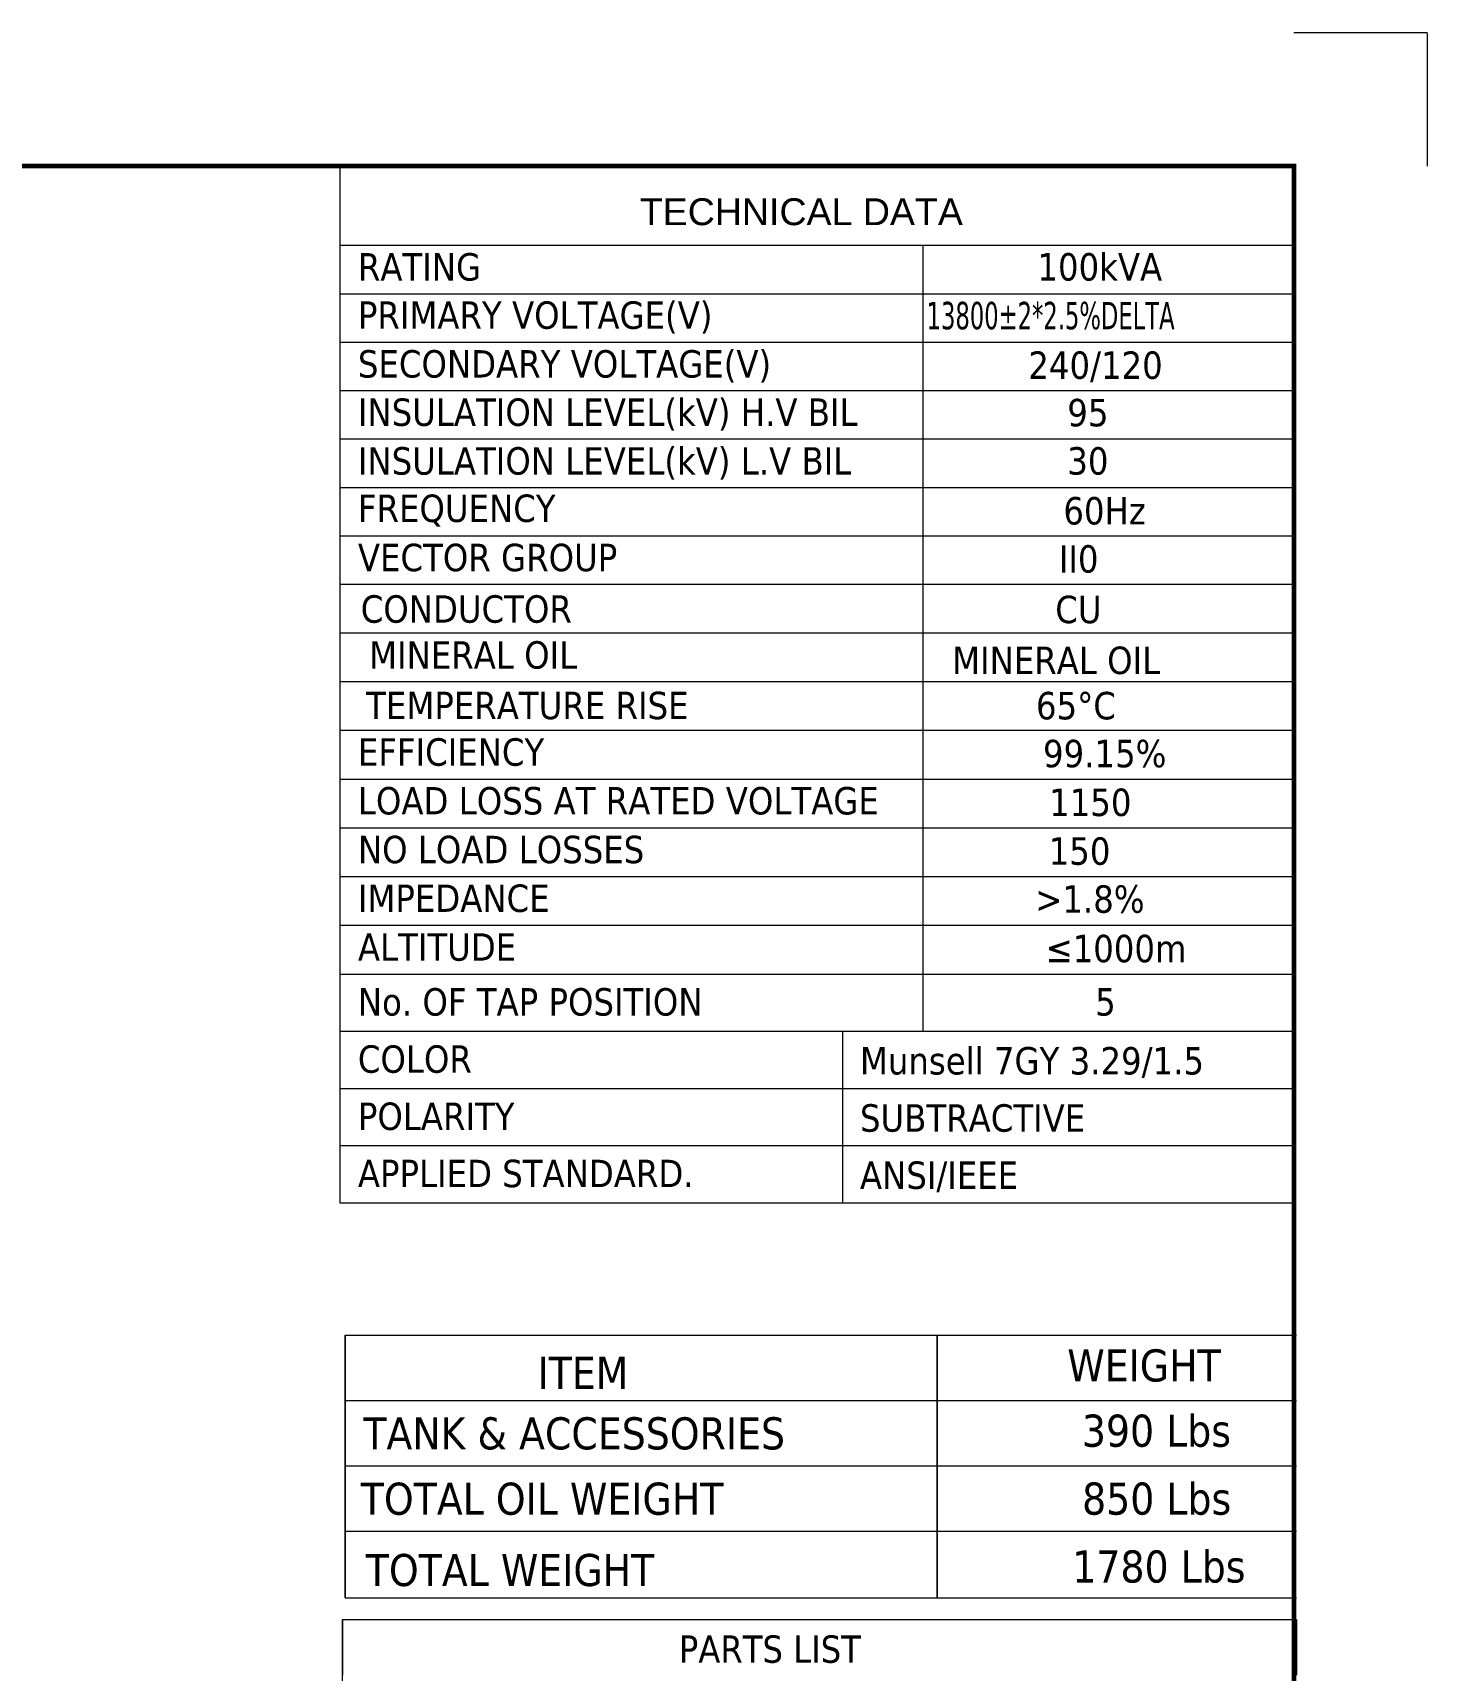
# Model space of a CAD drawing. Header units: millimetres. Extents: x 8127 to 36426, y -6229 to 13228.
# Drawn here: x 24546 to 26611, y 10584 to 13008 of the extents above; entities that cross this region are included whole.
import ezdxf
from ezdxf.enums import TextEntityAlignment as Align

# ---------------------------------------------------------------- set-up
doc = ezdxf.new("R2010")
doc.units = ezdxf.units.MM
doc.header["$LTSCALE"] = 4
doc.layers.add('1', color=12, linetype='Continuous')
for name, color, linetype, lineweight in [('6文字层', 3, 'Continuous', 35), ('标注、文本', 3, 'Continuous', 25), ('铁心', 3, 'Continuous', 0)]:
    doc.layers.add(name, color=color, linetype=linetype, lineweight=lineweight)
doc.layers.add('paper', color=254, linetype='Continuous', plot=False)
doc.styles.add('PDF Arial', font='arial.ttf')
doc.styles.add('Tahoma$001', font='tahoma.ttf', dxfattribs={"height": 2.159784})
doc.styles.add('Tahoma_txtstyle_30.40_0_0', font='tahoma.ttf')
doc.styles.add('Tahoma_txtstyle_30.51_0_0', font='tahoma.ttf')

msp = doc.modelspace()

# ---------------------------------------------------------------- linework, layer by layer
at = {"layer": '1', "color": 0, "lineweight": 40, "const_width": 6.91}
msp.add_lwpolyline([(18835.42, 7364.16), (26413.28, 7364.16), (26413.28, 12810.74), (18835.42, 12810.74), (18835.42, 7364.16)], dxfattribs=at)
at = {"layer": '6文字层', "lineweight": 13}
for points in [[(25000.68, 12810.74), (26413.28, 12810.74)], [(25000.68, 12810.74), (25000.68, 11275.82)], [(26413.28, 12810.74), (26413.28, 11974)]]:
    msp.add_lwpolyline(points, dxfattribs=at)
at = {"layer": 'paper', "lineweight": 13}
for q in [(26413.28, 13008.08), (26610.62, 12810.74)]:
    msp.add_line((26610.62, 13008.08), q, dxfattribs=at)
at = {"layer": '标注、文本', "lineweight": 13}
for p, q in [((25745.53, 11445.17), (25745.53, 11529.85)), ((25745.53, 11360.5), (25745.53, 11445.17)), ((25745.53, 11275.82), (25745.53, 11360.5))]:
    msp.add_line(p, q, dxfattribs=at)
at = {"layer": '铁心', "lineweight": 13}
for p, q in [((25008.74, 11079.75), (25008.74, 10950.47)), ((25008.74, 10950.47), (25008.74, 11079.75)), ((25008.74, 11079.75), (26417.18, 11079.75)), ((25885.02, 11079.75), (25885.02, 10950.47)), ((25885.02, 10950.47), (25885.02, 11079.75)), ((25008.74, 10983.25), (26417.18, 10983.25)), ((25008.74, 10801.16), (25008.74, 10950.47)), ((25008.74, 10950.47), (25008.74, 10801.16)), ((25885.02, 10801.16), (25885.02, 10950.47)), ((25885.02, 10950.47), (25885.02, 10801.16)), ((25008.74, 10886.35), (26417.18, 10886.35)), ((25008.74, 10690.94), (25008.74, 10801.16)), ((25008.74, 10801.16), (25008.74, 10690.94)), ((25008.74, 10789.45), (26417.18, 10789.45)), ((25885.02, 10690.94), (25885.02, 10801.16)), ((25885.02, 10801.16), (25885.02, 10690.94)), ((25008.74, 10690.94), (26417.18, 10690.94))]:
    msp.add_line(p, q, dxfattribs=at)
for points in [[(25000.68, 12693.64), (26413.28, 12693.64)], [(25863.82, 12693.64), (25863.82, 11529.85)], [(25000.68, 12621.47), (26413.28, 12621.47)], [(25000.68, 12549.98), (26413.28, 12549.98)], [(25000.68, 12478.5), (26413.28, 12478.5)], [(25000.68, 12407.01), (26413.28, 12407.01)], [(25000.68, 12334.84), (26413.28, 12334.84)], [(25000.68, 12263.36), (26413.28, 12263.36)], [(25000.68, 12191.87), (26413.28, 12191.87)], [(25000.68, 12119.7), (26413.28, 12119.7)], [(25000.68, 12047.53), (26413.28, 12047.53)], [(25000.68, 11975.36), (26413.28, 11975.36)], [(25000.68, 11903.2), (26413.28, 11903.2)], [(25000.68, 11831.03), (26413.28, 11831.03)], [(25000.68, 11758.86), (26413.28, 11758.86)], [(25000.68, 11686.69), (26413.28, 11686.69)], [(25000.68, 11614.53), (26413.28, 11614.53)], [(25000.68, 11614.53), (26413.28, 11614.53)], [(26413.28, 11614.53), (26413.28, 11445.97)], [(25000.68, 11529.85), (26413.28, 11529.85)], [(25000.68, 11445.17), (26413.28, 11445.17)], [(25000.68, 11445.17), (25925.29, 11445.17)], [(25000.68, 11445.17), (25925.29, 11445.17)], [(25000.68, 11445.17), (26413.28, 11445.17)], [(25000.68, 11360.5), (26413.28, 11360.5)], [(25000.68, 11360.5), (25925.29, 11360.5)], [(25000.68, 11360.5), (25925.29, 11360.5)], [(25000.68, 11360.5), (26413.28, 11360.5)], [(25000.68, 11275.82), (26413.28, 11275.82)], [(25000.68, 11275.82), (25925.29, 11275.82)], [(25000.68, 11275.82), (25925.29, 11275.82)], [(25004.58, 8499.17), (25004.58, 10659.12)], [(25004.58, 10659.12), (26417.18, 10659.12), (26417.18, 10576.27)], [(25004.58, 10659.12), (25004.58, 10576.27), (25004.58, 10576.27)]]:
    msp.add_lwpolyline(points, dxfattribs=at)

# ---------------------------------------------------------------- texts
for s, height, style, p in [('TECHNICAL DATA', 39.7655, 'PDF Arial', (25444.77, 12723.22)), ('RATING', 40.606, 'Tahoma$001', (25027.4, 12641.21)), ('100kVA', 40.606, 'Tahoma$001', (26033.45, 12641.21)), ('PRIMARY VOLTAGE(V)', 40.6063, 'Tahoma$001', (25027.4, 12569.73)), ('SECONDARY VOLTAGE(V)', 40.6063, 'Tahoma$001', (25027.4, 12497.56)), ('240/120', 40.606, 'Tahoma$001', (26019.98, 12495.66)), ('INSULATION LEVEL(kV) H.V BIL', 40.6063, 'Tahoma$001', (25027.4, 12426.07)), ('95', 40.606, 'Tahoma$001', (26077.69, 12425.39)), ('INSULATION LEVEL(kV) L.V BIL', 40.6063, 'Tahoma$001', (25027.4, 12353.91)), ('30', 40.606, 'Tahoma$001', (26077.69, 12353.91)), ('FREQUENCY', 40.606, 'Tahoma$001', (25027.4, 12283.78)), ('60Hz', 40.606, 'Tahoma$001', (26071.86, 12280.11)), ('VECTOR GROUP', 40.6063, 'Tahoma$001', (25027.4, 12210.93)), ('II0', 40.606, 'Tahoma$001', (26065.16, 12208.83)), ('CONDUCTOR', 40.606, 'Tahoma$001', (25031.58, 12134.66)), ('CU', 40.606, 'Tahoma$001', (26059.86, 12134.01)), ('EFFICIENCY', 40.606, 'Tahoma$001', (25027.4, 11922.94)), ('99.15%%%', 40.606, 'Tahoma$001', (26041.74, 11920.64)), ('LOAD LOSS AT RATED VOLTAGE', 40.6063, 'Tahoma$001', (25027.4, 11850.77)), ('1150', 40.606, 'Tahoma$001', (26050.84, 11848.47)), ('NO LOAD LOSSES', 40.6063, 'Tahoma$001', (25027.4, 11778.61)), ('150', 40.606, 'Tahoma$001', (26050.15, 11776.3)), ('IMPEDANCE', 40.606, 'Tahoma$001', (25027.4, 11706.44)), ('>1.8%%%', 40.606, 'Tahoma$001', (26030.24, 11705.23)), ('ALTITUDE', 40.606, 'Tahoma$001', (25027.4, 11634.27)), ('≤1000m', 40.606, 'Tahoma$001', (26045.47, 11631.97)), ('No. OF TAP POSITION', 40.6063, 'Tahoma$001', (25027.34, 11553.02)), ('5', 40.61, 'Tahoma$001', (26118.92, 11553.02)), ('COLOR', 40.606, 'Tahoma$001', (25027.34, 11468.34)), ('Munsell 7GY 3.29/1.5', 40.6063, 'Tahoma$001', (25770.71, 11465.78)), ('POLARITY', 40.606, 'Tahoma$001', (25027.34, 11383.66)), ('SUBTRACTIVE', 40.6063, 'Tahoma$001', (25770.71, 11381.11)), ('APPLIED STANDARD.', 40.6063, 'Tahoma$001', (25027.34, 11298.98)), ('ANSI/IEEE', 40.606, 'Tahoma$001', (25770.71, 11296.43)), ('ITEM', 47.513, 'Tahoma_txtstyle_30.51_0_0', (25293.39, 11000.37)), ('TANK & ACCESSORIES', 47.5129, 'Tahoma_txtstyle_30.51_0_0', (25035.37, 10910.73)), ('390 Lbs', 47.513, 'Tahoma_txtstyle_30.51_0_0', (26099.26, 10914.7)), ('TOTAL OIL WEIGHT', 47.5129, 'Tahoma_txtstyle_30.51_0_0', (25031.67, 10813.97)), ('850 Lbs', 47.513, 'Tahoma_txtstyle_30.51_0_0', (26099.57, 10814.16)), ('TOTAL WEIGHT', 47.5129, 'Tahoma_txtstyle_30.51_0_0', (25039.07, 10708.43)), ('1780 Lbs', 47.513, 'Tahoma_txtstyle_30.51_0_0', (26085.05, 10713.64)), ('PARTS LIST', 40.487, 'Tahoma_txtstyle_30.40_0_0', (25502.56, 10594.83))]:
    msp.add_text(s, height=height, dxfattribs=dict(at, style=style)).set_placement(p)
at = {"layer": '铁心', "lineweight": 13, "style": 'Tahoma$001', "width": 0.7}
msp.add_text('13800±2*2.5%%%DELTA', height=40.6063, dxfattribs=at).set_placement((25869.37, 12569.05))
at = {"layer": '铁心', "lineweight": 13, "style": 'Tahoma$001'}
for s, p in [('MINERAL OIL', (25198.07, 12086.92)), ('MINERAL OIL', (26061.22, 12078.96)), ('TEMPERATURE RISE ', (25285.93, 12012.15))]:
    msp.add_text(s, height=40.6063, dxfattribs=at).set_placement(p, align=Align.MIDDLE)
msp.add_text('65%%DC', height=40.606, dxfattribs=at).set_placement((26031.3, 12011.86), align=Align.MIDDLE_LEFT)
at = {"layer": '铁心', "lineweight": 13, "insert": (26077.67, 11058.8), "char_height": 47.513, "width": 562.5922, "attachment_point": 1, "style": 'Tahoma_txtstyle_30.51_0_0'}
msp.add_mtext('WEIGHT', dxfattribs=at)

doc.saveas('drawing.dxf')
